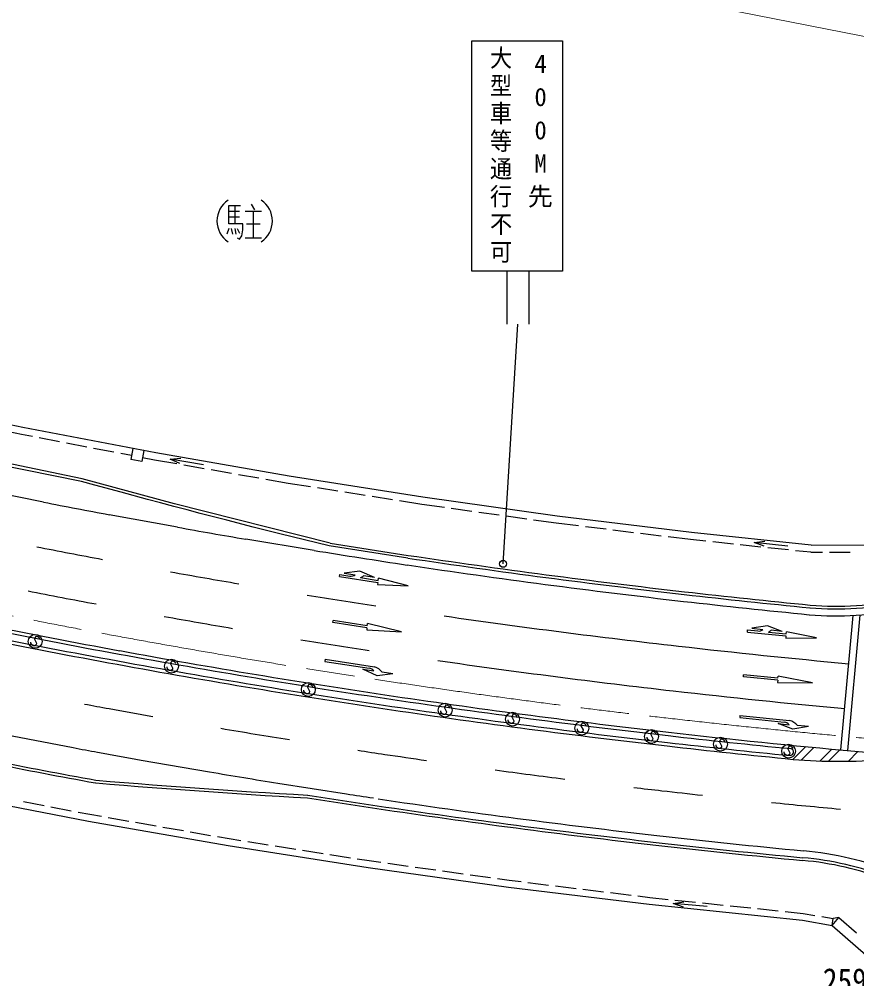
# Model space of a CAD drawing. Units: millimetres, scale not verified. Extents: x 40000 to 680000, y 20000 to 380000.
# Drawn here: x 197236 to 257703, y 250532 to 319766 of the extents above; entities that cross this region are included whole.
import ezdxf
from ezdxf.enums import TextEntityAlignment as Align

# ---------------------------------------------------------------- set-up
doc = ezdxf.new("R2010")
doc.units = ezdxf.units.MM
doc.header["$LTSCALE"] = 1000
doc.linetypes.add('CHAIN', pattern=[18.5, 12, -1.5, 3.5, -1.5])
for name, color, linetype, lineweight in [('M-BGD', 7, 'Continuous', 25), ('M-BMK', 2, 'CHAIN', 13), ('M-BMK-SRVR', 3, 'Continuous', 25), ('M-STR-HTXT', 7, 'Continuous', 13), ('M-STR-STRC', 7, 'Continuous', 25), ('M-STR-STRD', 7, 'Continuous', 25)]:
    doc.layers.add(name, color=color, linetype=linetype, lineweight=lineweight)
doc.styles.add('@ＭＳ ゴシック', font='')
doc.styles.add('ＭＳ ゴシック', font='')
doc.styles.get('@ＭＳ ゴシック').set_extended_font_data('@MS Gothic')
doc.styles.get('ＭＳ ゴシック').set_extended_font_data('MS Gothic')

msp = doc.modelspace()

# ---------------------------------------------------------------- linework, layer by layer
at = {"layer": 'M-BGD'}
for p, q in [((212379, 304996), (212379, 306336)), ((212379, 306336), (213215, 306336)), ((212804, 306336), (212804, 304996)), ((213977, 306428), (214226, 306008)), ((212379, 305920), (213136, 305920)), ((212379, 305500), (213132, 305500)), ((213561, 305920), (214734, 305920)), ((213561, 305920), (214725, 305920)), ((214139, 305920), (214139, 303989)), ((212382, 304659), (212215, 304244)), ((213390, 304996), (212379, 304996)), ((212550, 304661), (212636, 304244)), ((212802, 304659), (212886, 304247)), ((212970, 304659), (213137, 304323)), ((213390, 304562), (213390, 304996)), ((213644, 304996), (214642, 304996)), ((212975, 303994), (213132, 303906)), ((213132, 303906), (213307, 304146)), ((213307, 304146), (213390, 304562)), ((213557, 303989), (214721, 303989)), ((197510, 290312), (187947, 292316)), ((197407, 289802), (196023, 290092)), ((207106, 288470), (197510, 290312)), ((201791, 286615), (187846, 289471)), ((198188, 289652), (197407, 289802)), ((200152, 289275), (198679, 289558)), ((202116, 288898), (200643, 289181)), ((204080, 288521), (202607, 288804)), ((205449, 288788), (205299, 288002)), ((206235, 288637), (205449, 288788)), ((205351, 288277), (204571, 288427)), ((206235, 288637), (206084, 287852)), ((207012, 287959), (206137, 288127)), ((216732, 286790), (207106, 288470)), ((208124, 288022), (208894, 288085)), ((210546, 287621), (208124, 288022)), ((208833, 287715), (208124, 288022)), ((201745, 286421), (194765, 287805)), ((206084, 287852), (205299, 288002)), ((208628, 287677), (207012, 287959)), ((210598, 287333), (209120, 287591)), ((212568, 286989), (211090, 287247)), ((214538, 286645), (213061, 286903)), ((226383, 285274), (216732, 286790)), ((202686, 286159), (201745, 286421)), ((208448, 284808), (201791, 286615)), ((204588, 285638), (202686, 286159)), ((216647, 286277), (215031, 286559)), ((218266, 286022), (216647, 286277)), ((220242, 285712), (218760, 285945)), ((206491, 285123), (204588, 285638)), ((222218, 285402), (220736, 285634)), ((224193, 285091), (222712, 285324)), ((236061, 283922), (226383, 285274)), ((207444, 284868), (206491, 285123)), ((208397, 284615), (207444, 284868)), ((209351, 284363), (208397, 284615)), ((219674, 281954), (208448, 284808)), ((226307, 284759), (224687, 285014)), ((227932, 284533), (226307, 284759)), ((210305, 284113), (209351, 284363)), ((212216, 283617), (210305, 284113)), ((229912, 284256), (228427, 284463)), ((231893, 283979), (230407, 284187)), ((233874, 283702), (232388, 283910)), ((245759, 282733), (236061, 283922)), ((214128, 283127), (212216, 283617)), ((235994, 283406), (234369, 283633)), ((237621, 283207), (235994, 283406)), ((216043, 282644), (214128, 283127)), ((219625, 281760), (216043, 282644)), ((239606, 282963), (238117, 283146)), ((241591, 282720), (240102, 282903)), ((243576, 282477), (242087, 282659)), ((254401, 281822), (245759, 282733)), ((219674, 281954), (225321, 281084)), ((245700, 282217), (244073, 282416)), ((246805, 282100), (245700, 282217)), ((248794, 281890), (247303, 282048)), ((250783, 281681), (249292, 281838)), ((250288, 282002), (251054, 282109)), ((252729, 281740), (250288, 282002)), ((251014, 281736), (250288, 282002)), ((254401, 281822), (258412, 281853)), ((225295, 280885), (219625, 281760)), ((252772, 281471), (251281, 281628)), ((254375, 281302), (253270, 281419)), ((254375, 281302), (255227, 281309)), ((255727, 281313), (257227, 281324)), ((198358, 275144), (198336, 275038)), ((198336, 275038), (198481, 274750)), ((198442, 275232), (198358, 275144)), ((198575, 275216), (198442, 275232)), ((198641, 275172), (198575, 275216)), ((198697, 275111), (198641, 275172)), ((198708, 275055), (198697, 275111)), ((198076, 274755), (198076, 274827)), ((198142, 274639), (198076, 274755)), ((198259, 274561), (198142, 274639)), ((198375, 274556), (198259, 274561)), ((198459, 274644), (198375, 274556)), ((198481, 274750), (198459, 274644)), ((207911, 272971), (207911, 273043)), ((207977, 272854), (207911, 272971)), ((208094, 272777), (207977, 272854)), ((208193, 273359), (208171, 273254)), ((208171, 273254), (208316, 272965)), ((208277, 273448), (208193, 273359)), ((208294, 272860), (208210, 272771)), ((208410, 273431), (208277, 273448)), ((208316, 272965), (208294, 272860)), ((208476, 273387), (208410, 273431)), ((208532, 273326), (208476, 273387)), ((208543, 273271), (208532, 273326)), ((208210, 272771), (208094, 272777)), ((218073, 271669), (218051, 271564)), ((218051, 271564), (218195, 271276)), ((218156, 271758), (218073, 271669)), ((218289, 271742), (218156, 271758)), ((218356, 271697), (218289, 271742)), ((218411, 271636), (218356, 271697)), ((218423, 271581), (218411, 271636)), ((217790, 271281), (217790, 271353)), ((217857, 271164), (217790, 271281)), ((217974, 271087), (217857, 271164)), ((218090, 271081), (217974, 271087)), ((218173, 271170), (218090, 271081)), ((218195, 271276), (218173, 271170)), ((227952, 270186), (227930, 270080)), ((227930, 270080), (228074, 269792)), ((228035, 270275), (227952, 270186)), ((228168, 270258), (228035, 270275)), ((228235, 270214), (228168, 270258)), ((228290, 270153), (228235, 270214)), ((228301, 270097), (228290, 270153)), ((227669, 269797), (227669, 269869)), ((227736, 269681), (227669, 269797)), ((227852, 269603), (227736, 269681)), ((227969, 269598), (227852, 269603)), ((228052, 269687), (227969, 269598)), ((228074, 269792), (228052, 269687)), ((232815, 269532), (232793, 269427)), ((232793, 269427), (232938, 269138)), ((232898, 269621), (232815, 269532)), ((233032, 269604), (232898, 269621)), ((233098, 269560), (233032, 269604)), ((233154, 269499), (233098, 269560)), ((233165, 269443), (233154, 269499)), ((232533, 269144), (232533, 269216)), ((232599, 269027), (232533, 269144)), ((232716, 268950), (232599, 269027)), ((232832, 268944), (232716, 268950)), ((232915, 269033), (232832, 268944)), ((232938, 269138), (232915, 269033)), ((237814, 268879), (237792, 268773)), ((237792, 268773), (237937, 268485)), ((237898, 268968), (237814, 268879)), ((238031, 268951), (237898, 268968)), ((238097, 268907), (238031, 268951)), ((238153, 268846), (238097, 268907)), ((238164, 268790), (238153, 268846)), ((237532, 268490), (237532, 268562)), ((237598, 268374), (237532, 268490)), ((237715, 268296), (237598, 268374)), ((237831, 268291), (237715, 268296)), ((237915, 268380), (237831, 268291)), ((237937, 268485), (237915, 268380)), ((242566, 267886), (242566, 267958)), ((242849, 268275), (242827, 268169)), ((242827, 268169), (242971, 267881)), ((242932, 268363), (242849, 268275)), ((243065, 268347), (242932, 268363)), ((243132, 268303), (243065, 268347)), ((243187, 268242), (243132, 268303)), ((243199, 268186), (243187, 268242)), ((242633, 267770), (242566, 267886)), ((242750, 267692), (242633, 267770)), ((242866, 267687), (242750, 267692)), ((242949, 267776), (242866, 267687)), ((242971, 267881), (242949, 267776)), ((247541, 267341), (247541, 267413)), ((247608, 267225), (247541, 267341)), ((247824, 267730), (247802, 267624)), ((247802, 267624), (247946, 267336)), ((247907, 267818), (247824, 267730)), ((248040, 267802), (247907, 267818)), ((247946, 267336), (247924, 267230)), ((248107, 267757), (248040, 267802)), ((248163, 267696), (248107, 267757)), ((248174, 267641), (248163, 267696)), ((252823, 267315), (252740, 267227)), ((252956, 267299), (252823, 267315)), ((253022, 267255), (252956, 267299)), ((253078, 267194), (253022, 267255)), ((247725, 267147), (247608, 267225)), ((247841, 267142), (247725, 267147)), ((247924, 267230), (247841, 267142)), ((252457, 266838), (252457, 266910)), ((252524, 266722), (252457, 266838)), ((252640, 266644), (252524, 266722)), ((252757, 266639), (252640, 266644)), ((252740, 267227), (252717, 267121)), ((252717, 267121), (252862, 266833)), ((252840, 266727), (252757, 266639)), ((252862, 266833), (252840, 266727)), ((253089, 267138), (253078, 267194)), ((192195, 263840), (202239, 261912)), ((197557, 263320), (199030, 263037)), ((199521, 262943), (200994, 262660)), ((201485, 262566), (202329, 262403)), ((202329, 262403), (203177, 262255)), ((202239, 261912), (212315, 260153)), ((203669, 262169), (205147, 261912)), ((205639, 261826), (207117, 261568)), ((207610, 261482), (209087, 261224)), ((209580, 261138), (211057, 260880)), ((211550, 260794), (212397, 260646)), ((212397, 260646), (213246, 260513)), ((213740, 260435), (215222, 260202)), ((212315, 260153), (222420, 258566)), ((215716, 260125), (217198, 259892)), ((217692, 259814), (219174, 259582)), ((219668, 259504), (221150, 259271)), ((221644, 259194), (222493, 259061)), ((222493, 259061), (223345, 258942)), ((222420, 258566), (232550, 257150)), ((223840, 258872), (225326, 258665)), ((225821, 258596), (227306, 258388)), ((227802, 258319), (229287, 258111)), ((229782, 258042), (231268, 257834)), ((231763, 257765), (232615, 257646)), ((232615, 257646), (233469, 257542)), ((232550, 257150), (242703, 255906)), ((233965, 257481), (235454, 257298)), ((235950, 257237), (237439, 257055)), ((237935, 256994), (239424, 256812)), ((239921, 256751), (241409, 256568)), ((241906, 256508), (242760, 256403)), ((242760, 256403), (244073, 256266)), ((244570, 256215), (246062, 256060)), ((242703, 255906), (253773, 254755)), ((244454, 255967), (245218, 256084)), ((246898, 255740), (244454, 255967)), ((245184, 255711), (244454, 255967)), ((246560, 256008), (248052, 255853)), ((248549, 255801), (250041, 255646)), ((250538, 255594), (252030, 255439)), ((252528, 255388), (253841, 255251)), ((253841, 255251), (254675, 255108)), ((255168, 255023), (256002, 254880)), ((255917, 254387), (256411, 254952)), ((255917, 254387), (256002, 254880)), ((256411, 254952), (256002, 254880)), ((256411, 254952), (257683, 253842)), ((253773, 254755), (255917, 254387)), ((255917, 254387), (267631, 244159))]:
    msp.add_line(p, q, dxfattribs=at)
for points in [[(202763, 264663), (203783, 264579), (204802, 264497), (205821, 264416), (206841, 264337), (207860, 264260), (208879, 264184), (209899, 264111), (210918, 264039), (211937, 263969), (212956, 263900), (213975, 263833), (214994, 263769), (216013, 263705), (217032, 263644), (218040, 263585)], [(202780, 264863), (203799, 264778), (204818, 264696), (205837, 264615), (206856, 264536), (207875, 264459), (208894, 264384), (209913, 264310), (210932, 264238), (211951, 264168), (212970, 264100), (213988, 264033), (215007, 263968), (216026, 263905), (217044, 263844), (218063, 263784)]]:
    msp.add_lwpolyline(points, dxfattribs=at)
for centre in [(198397, 274877), (208232, 273093), (218112, 271403), (227991, 269920), (232854, 269266), (237853, 268612), (242888, 268008), (247863, 267463), (252779, 266960)]:
    msp.add_circle(centre, 500, dxfattribs=at)
for centre, radius, start, end in [((213322, 305205), 1806, 123.85503, 236.14497), ((213709, 305205), 1806, 303.85503, 56.14497), ((311062, 856025), 581500, 261.51839, 263.50051), ((311088, 856224), 581500, 261.51839, 263.50051), ((311084, 856224), 581500, 263.50083, 264.40024), ((311059, 856026), 581500, 263.50083, 264.40024), ((256234, 299217), 22000, 265.0202, 282.54632), ((256234, 299217), 21800, 265.02304, 282.55487), ((311012, 855528), 600700, 258.15972, 259.61639), ((311012, 855528), 600500, 258.15972, 259.61639), ((311024, 855526), 599000, 261.0718, 261.55739), ((311024, 855526), 599200, 261.07273, 261.55739), ((311024, 855526), 598500, 261.55725, 261.55739), ((311016, 855528), 599200, 261.55824, 263.50051), ((311016, 855528), 599000, 261.55824, 263.50051), ((311012, 855528), 599000, 263.50083, 264.52041), ((311012, 855528), 599200, 263.50083, 264.52041), ((251938, 237345), 21800, 68.80795, 85.11647), ((251938, 237345), 22000, 68.80795, 85.11647)]:
    msp.add_arc(centre, radius, start, end, dxfattribs=at)
at = {"layer": 'M-BMK'}
for centre, radius, start, end in [((311012, 855528), 590000, 257.67421, 259.61642), ((311012, 855528), 590000, 259.61642, 261.55859), ((311012, 855528), 590000, 261.55859, 263.50085), ((311014, 855544), 590016, 263.50087, 265.71242)]:
    msp.add_arc(centre, radius, start, end, dxfattribs=at)
at = {"layer": 'M-STR-HTXT'}
msp.add_line((84505, 352639), (275122, 315216), dxfattribs=at)
at = {"layer": 'M-STR-STRC'}
for p, q in [((229921, 318198), (236468, 318198)), ((229921, 301588), (229921, 318198)), ((236468, 318198), (236468, 301588)), ((236468, 301588), (229921, 301588)), ((232427, 301588), (232427, 297769)), ((234033, 301588), (234033, 297769)), ((232166, 280470), (233229, 297758)), ((198999, 284923), (194096, 285906)), ((208666, 283112), (203744, 284013)), ((218528, 281436), (213594, 282253)), ((220362, 279555), (220385, 279703)), ((220385, 279703), (221112, 279592)), ((221837, 279937), (220704, 279806)), ((220704, 279806), (221495, 279685)), ((222879, 279474), (221837, 279937)), ((220362, 279555), (223130, 279132)), ((221112, 279592), (221127, 279590)), ((221885, 279474), (223153, 279280)), ((222879, 279474), (222088, 279595)), ((223130, 279132), (223107, 278984)), ((223153, 279280), (223175, 279428)), ((225316, 278873), (223175, 279428)), ((223107, 278984), (225316, 278873)), ((219873, 276239), (219895, 276387)), ((222367, 276009), (219895, 276387)), ((256559, 267042), (257447, 276733)), ((257057, 266996), (257953, 276770)), ((222344, 275861), (219873, 276239)), ((222344, 275861), (222321, 275712)), ((222321, 275712), (224827, 275557)), ((222367, 276009), (222389, 276157)), ((224827, 275557), (222389, 276157)), ((249804, 275551), (249819, 275700)), ((249804, 275551), (252590, 275269)), ((249819, 275700), (250551, 275626)), ((251258, 276007), (250133, 275819)), ((250133, 275819), (250929, 275738)), ((250551, 275626), (250566, 275624)), ((252322, 275597), (251258, 276007)), ((252322, 275597), (251526, 275678)), ((252605, 275418), (252620, 275567)), ((254786, 275122), (252620, 275567)), ((251329, 275547), (252605, 275418)), ((252590, 275269), (252575, 275120)), ((252575, 275120), (254786, 275122)), ((219323, 273583), (219300, 273435)), ((219323, 273583), (222882, 273039)), ((219300, 273435), (222498, 272946)), ((222045, 272864), (222836, 272743)), ((223087, 272401), (222045, 272864)), ((224220, 272531), (223087, 272401)), ((224220, 272531), (223429, 272652)), ((249511, 272318), (249526, 272468)), ((251998, 272067), (249511, 272318)), ((252013, 272216), (249526, 272468)), ((252013, 272216), (252028, 272365)), ((254493, 271889), (252028, 272365)), ((251998, 272067), (251983, 271917)), ((251983, 271917), (254493, 271889)), ((249265, 269527), (249250, 269378)), ((249250, 269378), (252469, 269052)), ((249265, 269527), (252847, 269164)), ((252020, 268946), (252816, 268866)), ((253085, 268537), (252020, 268946)), ((254209, 268725), (253085, 268537)), ((254209, 268725), (253413, 268805)), ((196216, 268148), (201128, 267211)), ((253106, 266367), (254026, 267282)), ((253689, 266312), (254606, 267224)), ((255036, 266241), (255899, 267100)), ((255659, 266227), (256487, 267050)), ((257069, 266218), (257776, 266922)), ((206048, 266316), (210977, 265461)), ((215914, 264648), (220860, 263876))]:
    msp.add_line(p, q, dxfattribs=at)
msp.add_circle((232166, 280470), 250, dxfattribs=at)
for centre, radius, start, end in [((311504, 858748), 584750, 258.90721, 259.38067), ((311521, 858745), 584750, 259.86924, 260.35938), ((311007, 855529), 584750, 258.90721, 259.38067), ((343706, 1061308), 789854, 260.88121, 261.37467), ((311024, 855526), 584750, 259.86924, 260.35938), ((311016, 855528), 581500, 261.51839, 263.50051), ((221195, 280085), 500, 260.44324, 306.88833), ((221480, 280388), 1000, 293.88894, 307.46877), ((311007, 855529), 588000, 258.90721, 259.39422), ((311007, 855529), 591000, 257.67471, 259.61692), ((311024, 855526), 584750, 260.84941, 261.33937), ((311012, 855528), 581500, 263.50083, 264.40024), ((311007, 855529), 592000, 257.67471, 259.61692), ((256234, 299217), 22500, 265.01328, 282.18736), ((311024, 855526), 588000, 259.88008, 260.36751), ((311016, 855528), 584750, 261.83015, 263.50051), ((250609, 276123), 500, 263.35602, 309.80111), ((250878, 276440), 1000, 296.80172, 310.38155), ((311024, 855526), 588000, 260.85483, 261.34208), ((311024, 855526), 591000, 259.61522, 261.55739), ((311012, 855528), 584750, 263.50083, 264.71286), ((311016, 855528), 588000, 261.83015, 263.50051), ((311024, 855526), 592000, 259.61522, 261.55739), ((222430, 272451), 500, 35.72414, 82.16923), ((222612, 272076), 1000, 35.1437, 74.33867), ((311016, 855528), 591000, 261.55824, 263.50051), ((311012, 855528), 588000, 263.50083, 264.71313), ((311007, 855529), 595250, 259.44365, 259.61692), ((311024, 855526), 595250, 259.61522, 259.92335), ((311016, 855528), 592000, 261.55824, 263.50051), ((252426, 268554), 500, 38.63692, 85.08201), ((252626, 268189), 1000, 38.05648, 77.25144), ((311024, 855526), 595250, 260.40484, 260.88646), ((311012, 855528), 591000, 263.50083, 264.81088), ((311012, 855528), 592000, 263.50083, 264.38665), ((310179, 852387), 595250, 259.44365, 259.61692), ((310197, 852384), 595250, 259.61522, 259.92335), ((311024, 855526), 595250, 261.36825, 261.55739), ((311016, 855528), 595250, 261.55824, 261.85109), ((311012, 855528), 591000, 264.81088, 265.02618), ((256449, 305223), 39000, 265.08321, 274.83868), ((310197, 852384), 595250, 260.40484, 260.88646), ((311016, 855528), 595250, 262.33332, 262.8218), ((310197, 852384), 595250, 261.36825, 261.55739), ((311016, 855528), 595250, 263.30308, 263.50051), ((311012, 855528), 595250, 263.50083, 263.78472), ((311016, 855528), 598500, 261.55824, 263.50051), ((311012, 855528), 595250, 264.2661, 264.74759), ((311012, 855528), 598500, 263.50083, 264.51971), ((251938, 237345), 22500, 67.86454, 85.11647)]:
    msp.add_arc(centre, radius, start, end, dxfattribs=at)
at = {"layer": 'M-STR-STRD'}
for centre, radius, start, end in [((311007, 855529), 591250, 257.67471, 259.61692), ((311007, 855529), 591750, 257.67471, 259.61692), ((311024, 855526), 591250, 259.61522, 261.55739), ((311024, 855526), 591750, 259.61522, 261.55739), ((311016, 855528), 591750, 261.55824, 263.50051), ((311016, 855528), 591250, 261.55824, 263.50051), ((311012, 855528), 591250, 263.50083, 264.36242), ((311012, 855528), 591750, 263.50083, 264.36244), ((252888, 266891), 250, 268.62235, 80.15094)]:
    msp.add_arc(centre, radius, start, end, dxfattribs=at)

# ---------------------------------------------------------------- texts
at = {"layer": 'M-BMK-SRVR', "style": 'ＭＳ ゴシック', "width": 0.85}
msp.add_text('259-004-0-1', height=1833, dxfattribs=at).set_placement((261077, 250386), align=Align.MIDDLE_CENTER)
at = {"layer": 'M-STR-STRC', "style": '@ＭＳ ゴシック', "width": 1.1}
for s, p in [('大', (232000, 317000)), ('型', (232000, 315000)), ('車', (232000, 313000)), ('等', (232000, 311000)), ('通', (232000, 309000)), ('行', (232000, 307000)), ('不', (232000, 305000)), ('可', (232000, 303000))]:
    msp.add_text(s, height=1173, rotation=270, dxfattribs=at).set_placement(p, align=Align.MIDDLE_CENTER)
at = {"layer": 'M-STR-STRC', "style": 'ＭＳ ゴシック'}
for s, p in [('4', (234874, 316555)), ('0', (234874, 314155)), ('0', (234874, 311755)), ('M', (234874, 309355)), ('先', (234855, 306983))]:
    msp.add_text(s, height=1320, dxfattribs=at).set_placement(p, align=Align.MIDDLE_CENTER)

doc.saveas('drawing.dxf')
